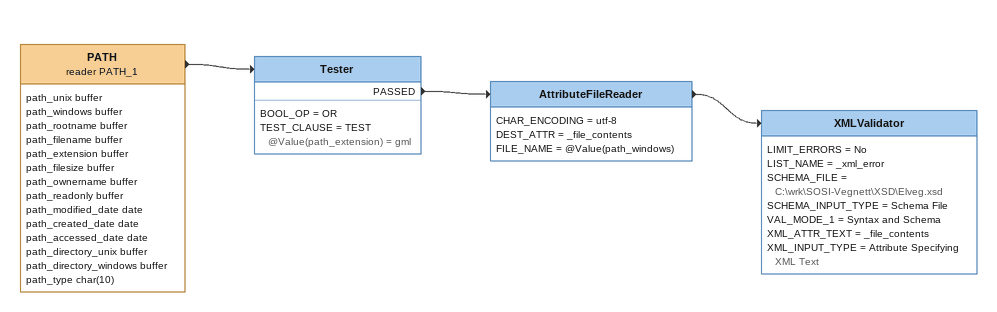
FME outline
PATH (reader PATH_1)
    attributes: path_unix buffer, path_windows buffer, path_rootname buffer, path_filename buffer, path_extension buffer, path_filesize buffer, path_ownername buffer, path_readonly buffer, path_modified_date date, path_created_date date, path_accessed_date date, path_directory_unix buffer, path_directory_windows buffer, path_type char(10)
    -> Tester
Tester
    BOOL_OP = OR
    TEST_CLAUSE = TEST @Value(path_extension) = gml
    PASSED -> AttributeFileReader
AttributeFileReader
    CHAR_ENCODING = utf-8
    DEST_ATTR = _file_contents
    FILE_NAME = @Value(path_windows)
    -> XMLValidator
XMLValidator
    LIMIT_ERRORS = No
    LIST_NAME = _xml_error
    SCHEMA_FILE = C:\wrk\SOSI-Vegnett\XSD\Elveg.xsd
    SCHEMA_INPUT_TYPE = Schema File
    VAL_MODE_1 = Syntax and Schema
    XML_ATTR_TEXT = _file_contents
    XML_INPUT_TYPE = Attribute Specifying XML Text
